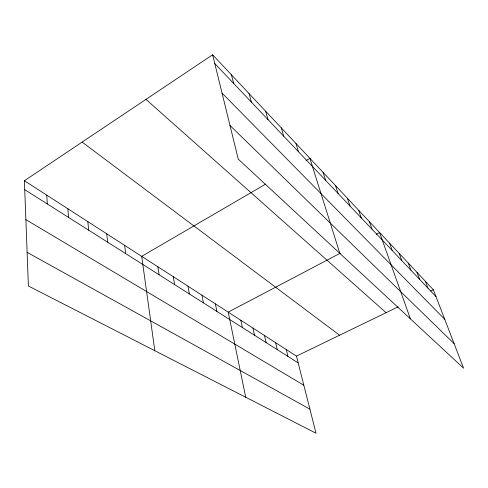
<?xml version="1.0" encoding="UTF-8"?>
<svg xmlns="http://www.w3.org/2000/svg" width="488" height="488" viewBox="0 0 488 488"><rect width="100%" height="100%" fill="white"/><g stroke="black" fill="none" stroke-linecap="round" stroke-linejoin="round"><path stroke-width="0.73" d="M24.4 180.737L296.454 356.124L316.004 433.216L28.395 285.999L24.4 180.737L212.628 54.784L433.35 289.774L463.6 368.208L238.26 159.131L212.628 54.784M265.734 184.067L141.691 256.353L154.818 350.707M306.013 160.595L309.892 158.338L339.855 253.394M340.24 253.217L228.219 312.131L245.708 397.232M376.279 234.27L379.585 232.532L410.402 318.847M296.454 356.124L398.226 306.799M430.684 291.068L433.35 289.774M27.114 252.339L309.898 409.139M25.876 219.643L303.841 385.239M24.742 189.673L298.168 362.883M82.143 142.099L339.587 335.219M145.979 99.381L386.087 312.686M230 125.507L454.127 343.637M222.034 93.08L444.745 319.317M214.781 63.556L435.991 296.619M425.365 281.271L428.013 288.213M417.02 272.389L419.674 279.429M408.297 263.099L410.963 270.248M399.172 253.382L401.837 260.635M389.607 243.207L392.279 250.564M369.373 221.662L372.033 229.232M358.656 210.255L361.309 217.935M347.395 198.262L350.03 206.058M335.549 185.647L338.166 193.553M323.062 172.362L325.655 180.371M295.978 143.521L298.497 151.756M281.253 127.844L283.723 136.189M265.637 111.221L268.052 119.682M249.063 93.574L251.405 102.138M231.428 74.798L233.685 83.472M286.236 349.536L287.926 356.392M275.592 342.674L277.257 349.634M264.496 335.524L266.131 342.588M252.924 328.064L254.529 335.238M240.84 320.274L242.408 327.558M215.409 303.878L216.879 311.387M202.014 295.24L203.429 302.871M187.99 286.2L189.35 293.947M173.295 276.726L174.588 284.596M157.88 266.79L159.094 274.787M124.666 245.373L125.697 253.626M106.738 233.813L107.659 242.201M87.834 221.631L88.639 230.153M67.869 208.76L68.54 217.422M46.763 195.151L47.275 203.947"/></g></svg>
